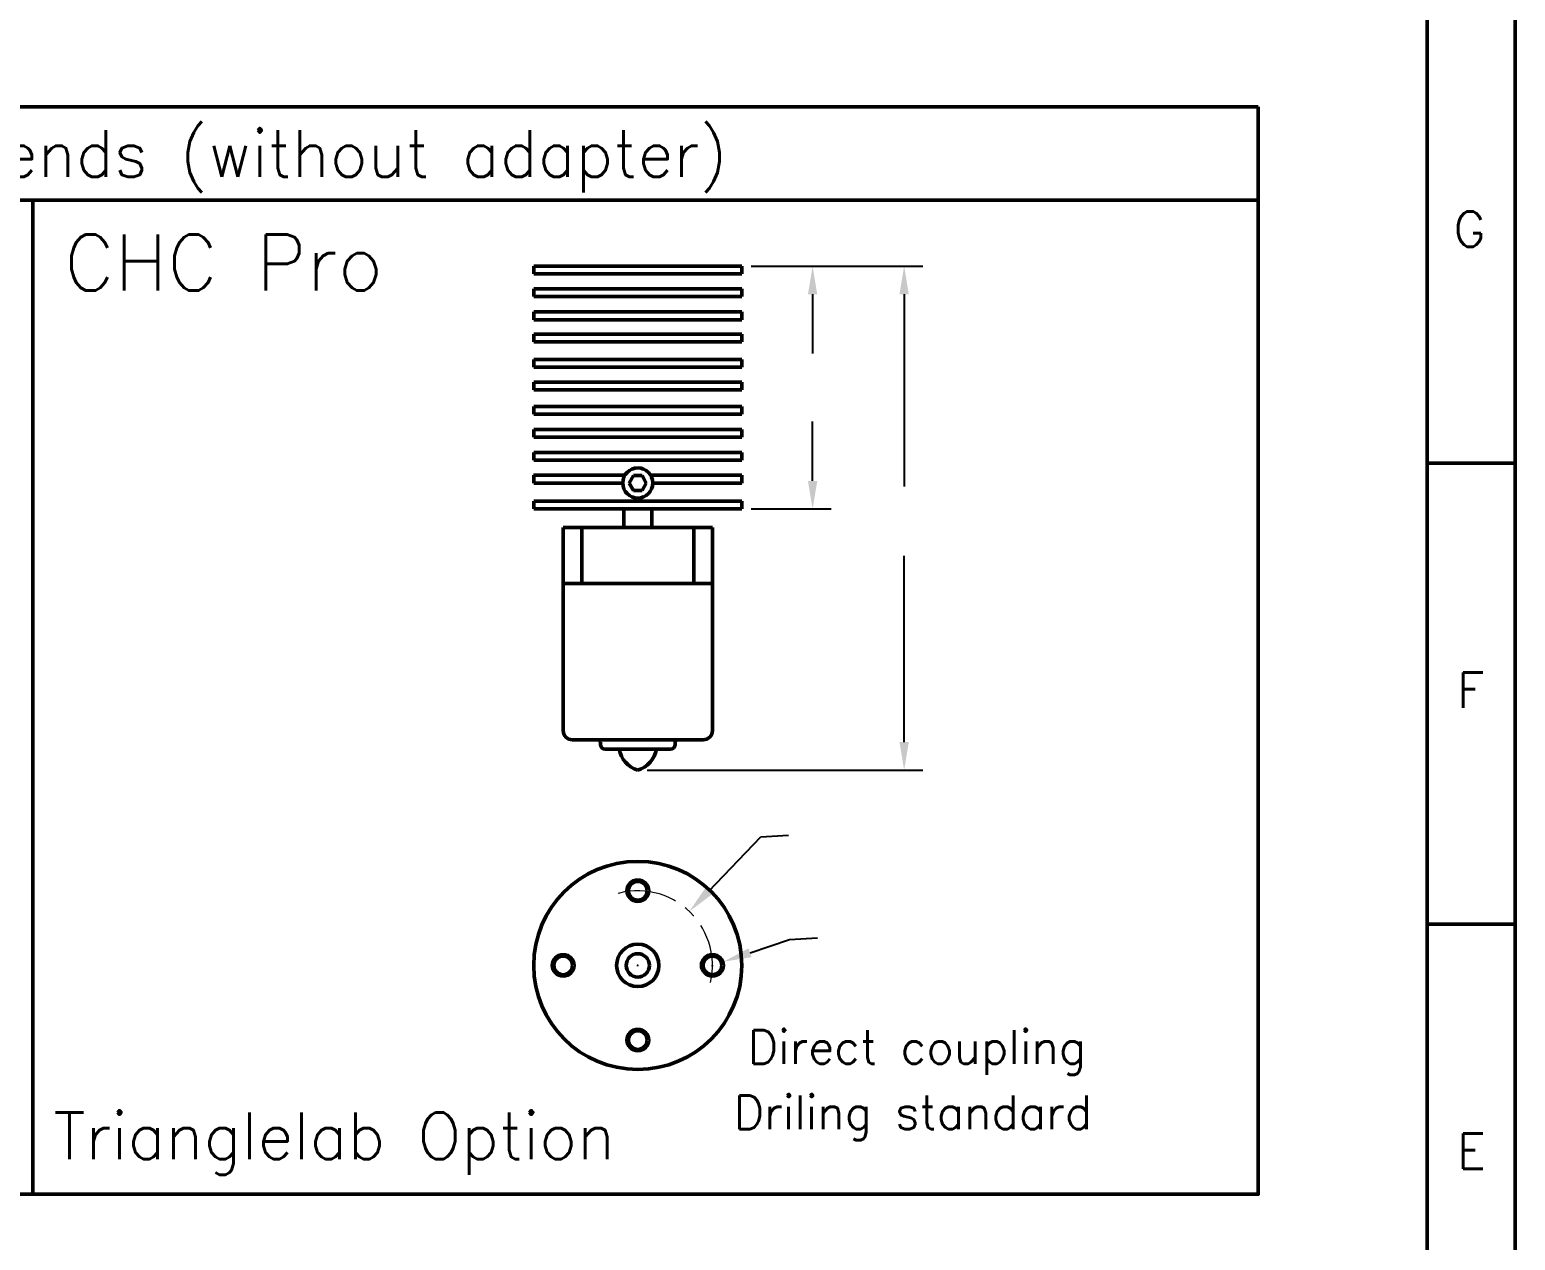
# Model space of a CAD drawing. Extents: x 22021 to 22715, y -7306 to -6812.
# Drawn here: x 22555.4 to 22714.6, y -7092.8 to -6963.1 of the extents above; entities that cross this region are included whole.
import ezdxf

# ---------------------------------------------------------------- set-up
doc = ezdxf.new("R2010")
doc.units = 0
doc.header["$PDMODE"] = 34
doc.linetypes.add('CENTER', pattern=[50.8, 31.75, -6.35, 6.35, -6.35])
doc.layers.get('0').update_dxf_attribs({"lineweight": 0})
for name, color, linetype, lineweight in [('Centro', 1, 'CENTER', 15), ('Hotend', 4, 'Continuous', 50), ('Peças Usinadas', 120, 'Continuous', 50)]:
    doc.layers.add(name, color=color, linetype=linetype, lineweight=lineweight)
doc.layers.add('Cotas', color=90, linetype='Continuous')
doc.layers.add('Hachura', color=9, linetype='Continuous')
doc.styles.get("Standard").update_dxf_attribs({"font": 'romans.shx'})
doc.dimstyles.get("Standard").update_dxf_attribs({"dimtxt": 3, "dimasz": 3, "dimexe": 2, "dimexo": 1, "dimgap": 1, "dimtad": 0, "dimtoh": 1, "dimcen": 0.09, "dimadec": 0, "dimazin": 0, "dimtfac": 1, "dimtdec": 4, "dimtofl": 0, "dimtmove": 0, "dimatfit": 3, "dimfxl": 1, "dimtolj": 1, "dimtzin": 0, "dimarcsym": 0})

# ---------------------------------------------------------------- blocks, each defined once
blk = doc.blocks.new('*D_0_11')
at = {"color": 0, "linetype": 'ByBlock', "lineweight": -2}
for p, q in [((22632.69, -6988.44), (22651.09, -6988.44)), ((22649.09, -6991.44), (22649.09, -7012.03)), ((22649.09, -7039.44), (22649.09, -7019.46)), ((22621.54, -7042.44), (22651.09, -7042.44))]:
    blk.add_line(p, q, dxfattribs=at)
for points in [[(22649.09, -6988.44), (22648.59, -6991.44), (22649.09, -6988.44), (22649.59, -6991.44)], [(22649.09, -7042.44), (22649.59, -7039.44), (22649.09, -7042.44), (22648.59, -7039.44)]]:
    blk.add_solid(points, dxfattribs=at)
at = {"layer": 'Defpoints', "color": 0, "linetype": 'ByBlock', "lineweight": 0}
for p in [(22631.69, -6988.44), (22649.09, -6988.44), (22620.54, -7042.44), (22649.09, -7042.44)]:
    blk.add_point(p, dxfattribs=at)
blk = doc.blocks.new('*D_12')
at = {"color": 0, "linetype": 'ByBlock', "lineweight": -2}
for p, q in [((22636.8, -7060.59), (22639.79, -7060.42)), ((22632.57, -7062.01), (22636.8, -7060.59))]:
    blk.add_line(p, q, dxfattribs=at)
for p, q in [((22628.45, -7063.37), (22628.63, -7063.36)), ((22628.55, -7063.46), (22628.54, -7063.28))]:
    blk.add_line(p, q)
blk.add_solid([(22629.73, -7062.97), (22632.73, -7062.48), (22629.73, -7062.97), (22632.41, -7061.54)], dxfattribs=at)
at = {"layer": 'Defpoints', "color": 0, "linetype": 'ByBlock', "lineweight": 0}
for p in [(22628.54, -7063.37), (22627.36, -7063.76)]:
    blk.add_point(p, dxfattribs=at)
blk = doc.blocks.new('*D_14')
at = {"color": 0, "linetype": 'ByBlock', "lineweight": -2}
for p, q in [((22633.72, -7049.58), (22636.71, -7049.41)), ((22628.14, -7055.41), (22633.72, -7049.58))]:
    blk.add_line(p, q, dxfattribs=at)
for p, q in [((22620.45, -7063.37), (22620.63, -7063.36)), ((22620.55, -7063.46), (22620.54, -7063.28))]:
    blk.add_line(p, q)
blk.add_solid([(22626.07, -7057.58), (22628.5, -7055.76), (22626.07, -7057.58), (22627.78, -7055.07)], dxfattribs=at)
at = {"layer": 'Defpoints', "color": 0, "linetype": 'ByBlock', "lineweight": 0}
for p in [(22626.07, -7057.58), (22620.54, -7063.37)]:
    blk.add_point(p, dxfattribs=at)
blk = doc.blocks.new('*D_15')
at = {"color": 0, "linetype": 'ByBlock', "lineweight": -2}
for p, q in [((22632.69, -6988.44), (22641.28, -6988.44)), ((22639.28, -6991.44), (22639.28, -6997.8)), ((22639.28, -7011.44), (22639.28, -7005.08)), ((22632.69, -7014.44), (22641.28, -7014.44))]:
    blk.add_line(p, q, dxfattribs=at)
for points in [[(22639.28, -6988.44), (22638.78, -6991.44), (22639.28, -6988.44), (22639.78, -6991.44)], [(22639.28, -7014.44), (22639.78, -7011.44), (22639.28, -7014.44), (22638.78, -7011.44)]]:
    blk.add_solid(points, dxfattribs=at)
at = {"layer": 'Defpoints', "color": 0, "linetype": 'ByBlock', "lineweight": 0}
for p in [(22631.69, -6988.44), (22639.28, -6988.44), (22631.69, -7014.44), (22639.28, -7014.44)]:
    blk.add_point(p, dxfattribs=at)

msp = doc.modelspace()

# ---------------------------------------------------------------- linework, layer by layer
at = {"layer": 'Centro', "ltscale": 0.2}
msp.add_arc((22620.541, -7063.365), 8, 346.85795, 112.12224, dxfattribs=at)
at = {"layer": 'Hachura'}
for centre in [(22620.541, -7055.365), (22612.54, -7063.365), (22628.541, -7063.365), (22620.541, -7071.365)]:
    msp.add_circle(centre, 1.25, dxfattribs=at)
at = {"layer": 'Hotend'}
for p, q in [((22620.541, -6988.439), (22609.391, -6988.439)), ((22609.391, -6989.262), (22609.391, -6988.439)), ((22620.541, -6988.439), (22631.691, -6988.439)), ((22631.691, -6989.262), (22631.691, -6988.439)), ((22620.541, -6989.262), (22609.391, -6989.262)), ((22620.541, -6989.262), (22631.691, -6989.262)), ((22620.541, -6990.867), (22609.391, -6990.867)), ((22609.391, -6991.69), (22609.391, -6990.867)), ((22620.541, -6991.69), (22609.391, -6991.69)), ((22620.541, -6990.867), (22631.691, -6990.867)), ((22620.541, -6991.69), (22631.691, -6991.69)), ((22631.691, -6991.69), (22631.691, -6990.867)), ((22620.541, -6993.343), (22609.391, -6993.343)), ((22609.391, -6994.165), (22609.391, -6993.343)), ((22620.541, -6993.343), (22631.691, -6993.343)), ((22631.691, -6994.165), (22631.691, -6993.343)), ((22620.541, -6994.165), (22609.391, -6994.165)), ((22620.541, -6994.165), (22631.691, -6994.165)), ((22620.541, -6995.715), (22609.391, -6995.715)), ((22609.391, -6996.538), (22609.391, -6995.715)), ((22620.541, -6996.538), (22609.391, -6996.538)), ((22620.541, -6995.715), (22631.691, -6995.715)), ((22620.541, -6996.538), (22631.691, -6996.538)), ((22631.691, -6996.538), (22631.691, -6995.715)), ((22620.541, -6998.421), (22609.391, -6998.421)), ((22609.391, -6999.243), (22609.391, -6998.421)), ((22620.541, -6998.421), (22631.691, -6998.421)), ((22631.691, -6999.243), (22631.691, -6998.421)), ((22620.541, -6999.243), (22609.391, -6999.243)), ((22620.541, -6999.243), (22631.691, -6999.243)), ((22620.541, -7000.87), (22609.391, -7000.87)), ((22609.391, -7001.693), (22609.391, -7000.87)), ((22620.541, -7000.87), (22631.691, -7000.87)), ((22631.691, -7001.693), (22631.691, -7000.87)), ((22620.541, -7001.693), (22609.391, -7001.693)), ((22620.541, -7001.693), (22631.691, -7001.693)), ((22620.541, -7003.486), (22609.391, -7003.486)), ((22609.391, -7004.309), (22609.391, -7003.486)), ((22620.541, -7004.309), (22609.391, -7004.309)), ((22620.541, -7003.486), (22631.691, -7003.486)), ((22620.541, -7004.309), (22631.691, -7004.309)), ((22631.691, -7004.309), (22631.691, -7003.486)), ((22620.541, -7005.927), (22609.391, -7005.927)), ((22609.391, -7006.749), (22609.391, -7005.927)), ((22620.541, -7005.927), (22631.691, -7005.927)), ((22631.691, -7006.749), (22631.691, -7005.927)), ((22620.541, -7006.749), (22609.391, -7006.749)), ((22620.541, -7006.749), (22631.691, -7006.749)), ((22620.541, -7008.388), (22609.391, -7008.388)), ((22609.391, -7009.211), (22609.391, -7008.388)), ((22620.541, -7009.211), (22609.391, -7009.211)), ((22620.541, -7008.388), (22631.691, -7008.388)), ((22620.541, -7009.211), (22631.691, -7009.211)), ((22631.691, -7009.211), (22631.691, -7008.388)), ((22619.151, -7010.846), (22609.372, -7010.846)), ((22609.391, -7011.669), (22609.391, -7010.846)), ((22620.086, -7010.882), (22619.631, -7011.669)), ((22620.995, -7010.882), (22621.45, -7011.669)), ((22621.93, -7010.846), (22631.691, -7010.846)), ((22631.691, -7011.669), (22631.691, -7010.846)), ((22618.926, -7011.669), (22609.391, -7011.669)), ((22620.086, -7012.457), (22619.631, -7011.669)), ((22620.995, -7012.457), (22621.45, -7011.669)), ((22622.155, -7011.669), (22631.691, -7011.669)), ((22620.541, -7013.618), (22609.391, -7013.618)), ((22609.391, -7014.44), (22609.391, -7013.618)), ((22620.541, -7013.618), (22631.691, -7013.618)), ((22631.691, -7014.44), (22631.691, -7013.618)), ((22631.691, -7014.44), (22609.391, -7014.44)), ((22619.041, -7016.44), (22619.041, -7014.44)), ((22622.041, -7016.44), (22622.041, -7014.44)), ((22612.541, -7016.44), (22628.541, -7016.44)), ((22612.541, -7038.189), (22612.541, -7016.44)), ((22614.541, -7022.44), (22614.541, -7016.44)), ((22626.541, -7022.44), (22626.541, -7016.44)), ((22628.541, -7038.189), (22628.541, -7016.44)), ((22612.541, -7022.44), (22628.541, -7022.44)), ((22620.541, -7039.189), (22613.541, -7039.189)), ((22616.541, -7039.689), (22616.541, -7039.439)), ((22627.541, -7039.189), (22620.541, -7039.189)), ((22624.541, -7039.689), (22624.541, -7039.439)), ((22624.041, -7040.189), (22617.041, -7040.189))]:
    msp.add_line(p, q, dxfattribs=at)
at = {"layer": 'Hotend', "ltscale": 0.1}
for p, q in [((22620.995, -7010.882), (22620.086, -7010.882)), ((22620.995, -7012.457), (22620.086, -7012.457))]:
    msp.add_line(p, q, dxfattribs=at)
at = {"layer": 'Hotend'}
for centre, radius in [((22620.541, -7063.365), 11.15), ((22620.541, -7055.365), 1), ((22620.541, -7063.365), 2.273), ((22620.541, -7063.365), 1.25), ((22612.54, -7063.365), 1), ((22628.541, -7063.365), 1), ((22620.541, -7071.365), 1)]:
    msp.add_circle(centre, radius, dxfattribs=at)
for centre, radius, start, end in [((22620.541, -7011.669), 1.614, 90, 270), ((22620.541, -7011.669), 1.614, 270, 90), ((22613.541, -7038.189), 1, 180, 270), ((22627.541, -7038.189), 1, 270, 360), ((22616.291, -7039.439), 0.25, 360, 90), ((22617.041, -7039.689), 0.5, 180, 270), ((22624.041, -7039.689), 0.5, 270, 360), ((22624.791, -7039.439), 0.25, 90, 180), ((22621.38, -7039.683), 2.882, 190.11138, 253.0677), ((22619.701, -7039.683), 2.882, 286.9323, 349.88862)]:
    msp.add_arc(centre, radius, start, end, dxfattribs=at)
at = {"layer": 'Peças Usinadas'}
for p, q in [((22424.331, -6971.343), (22687.051, -6971.343)), ((22687.051, -6981.343), (22687.051, -6971.343)), ((22714.599, -7009.551), (22705.149, -7009.551)), ((22714.599, -7058.961), (22705.149, -7058.961))]:
    msp.add_line(p, q, dxfattribs=at)
at = {"layer": 'Peças Usinadas', "flags": 128}
for points in [[(22020.694, -7306.013), (22714.599, -7306.013), (22714.599, -6811.91), (22020.694, -6811.91)], [(22030.144, -7296.563), (22705.149, -7296.563), (22705.149, -6821.36), (22030.144, -6821.36)], [(22424.331, -6981.343), (22555.691, -6981.343), (22555.691, -7087.883), (22424.331, -7087.883)], [(22555.691, -6981.343), (22687.051, -6981.343), (22687.051, -7087.883), (22555.691, -7087.883)]]:
    msp.add_lwpolyline(points, close=True, dxfattribs=at)

# ---------------------------------------------------------------- texts
at = {"layer": 'Cotas', "color": 7}
for s, height, p in [('Mod 1 - Direct Coupling Hotends (without adapter)', 5, (22453.167, -6978.869)), ('CHC Pro', 6, (22559.058, -6991.05)), ('Direct coupling', 3.6, (22632.341, -7073.91)), ('Driling standard', 3.6, (22630.841, -7080.91)), ('Trianglelab Option', 5, (22557.912, -7084.129))]:
    msp.add_text(s, height=height, dxfattribs=at).set_placement(p)
at = {"layer": 'Cotas'}
for s, p in [('G', (22707.976, -6986.343)), ('F', (22708.354, -7035.753)), ('E', (22708.354, -7085.163))]:
    msp.add_text(s, height=3.78, dxfattribs=at).set_placement(p)

# ---------------------------------------------------------------- dimensions: what is measured, and where the dimension line sits
dim = msp.add_linear_dim(base=(22649.09, -6988.439), p1=(22620.541, -7042.441), p2=(22631.691, -6988.439), angle=90.00001, dimstyle='Standard', override={"dimscale": 1, "dimpost": '<>'}, dxfattribs=at)
dim.commit()
dim.dimension.update_dxf_attribs({"geometry": '*D_0_11', "text_midpoint": (22649.09, -7015.742), "dimtype": 160})
dim = msp.add_linear_dim(base=(22639.278, -6988.439), p1=(22631.691, -7014.44), p2=(22631.691, -6988.439), angle=89.99998, dimstyle='Standard', override={"dimscale": 1, "dimpost": '<>'}, dxfattribs=at)
dim.commit()
dim.dimension.update_dxf_attribs({"geometry": '*D_15', "text_midpoint": (22639.278, -7001.44)})
dim = msp.add_radius_dim(center=(22620.541, -7063.365), mpoint=(22626.068, -7057.582), text='%%c16', dimstyle='Standard', override={"dimscale": 1, "dimpost": '<>'}, dxfattribs=at)
dim.commit()
dim.dimension.update_dxf_attribs({"geometry": '*D_14', "text_midpoint": (22633.719, -7049.578)})
dim = msp.add_diameter_dim_2p(p1=(22627.356, -7063.764), p2=(22629.726, -7062.967), text='M2.5', dimstyle='Standard', override={"dimscale": 1, "dimpost": '<>'}, dxfattribs=at)
dim.commit()
dim.dimension.update_dxf_attribs({"geometry": '*D_12', "text_midpoint": (22636.795, -7060.588)})

doc.saveas('drawing.dxf')
